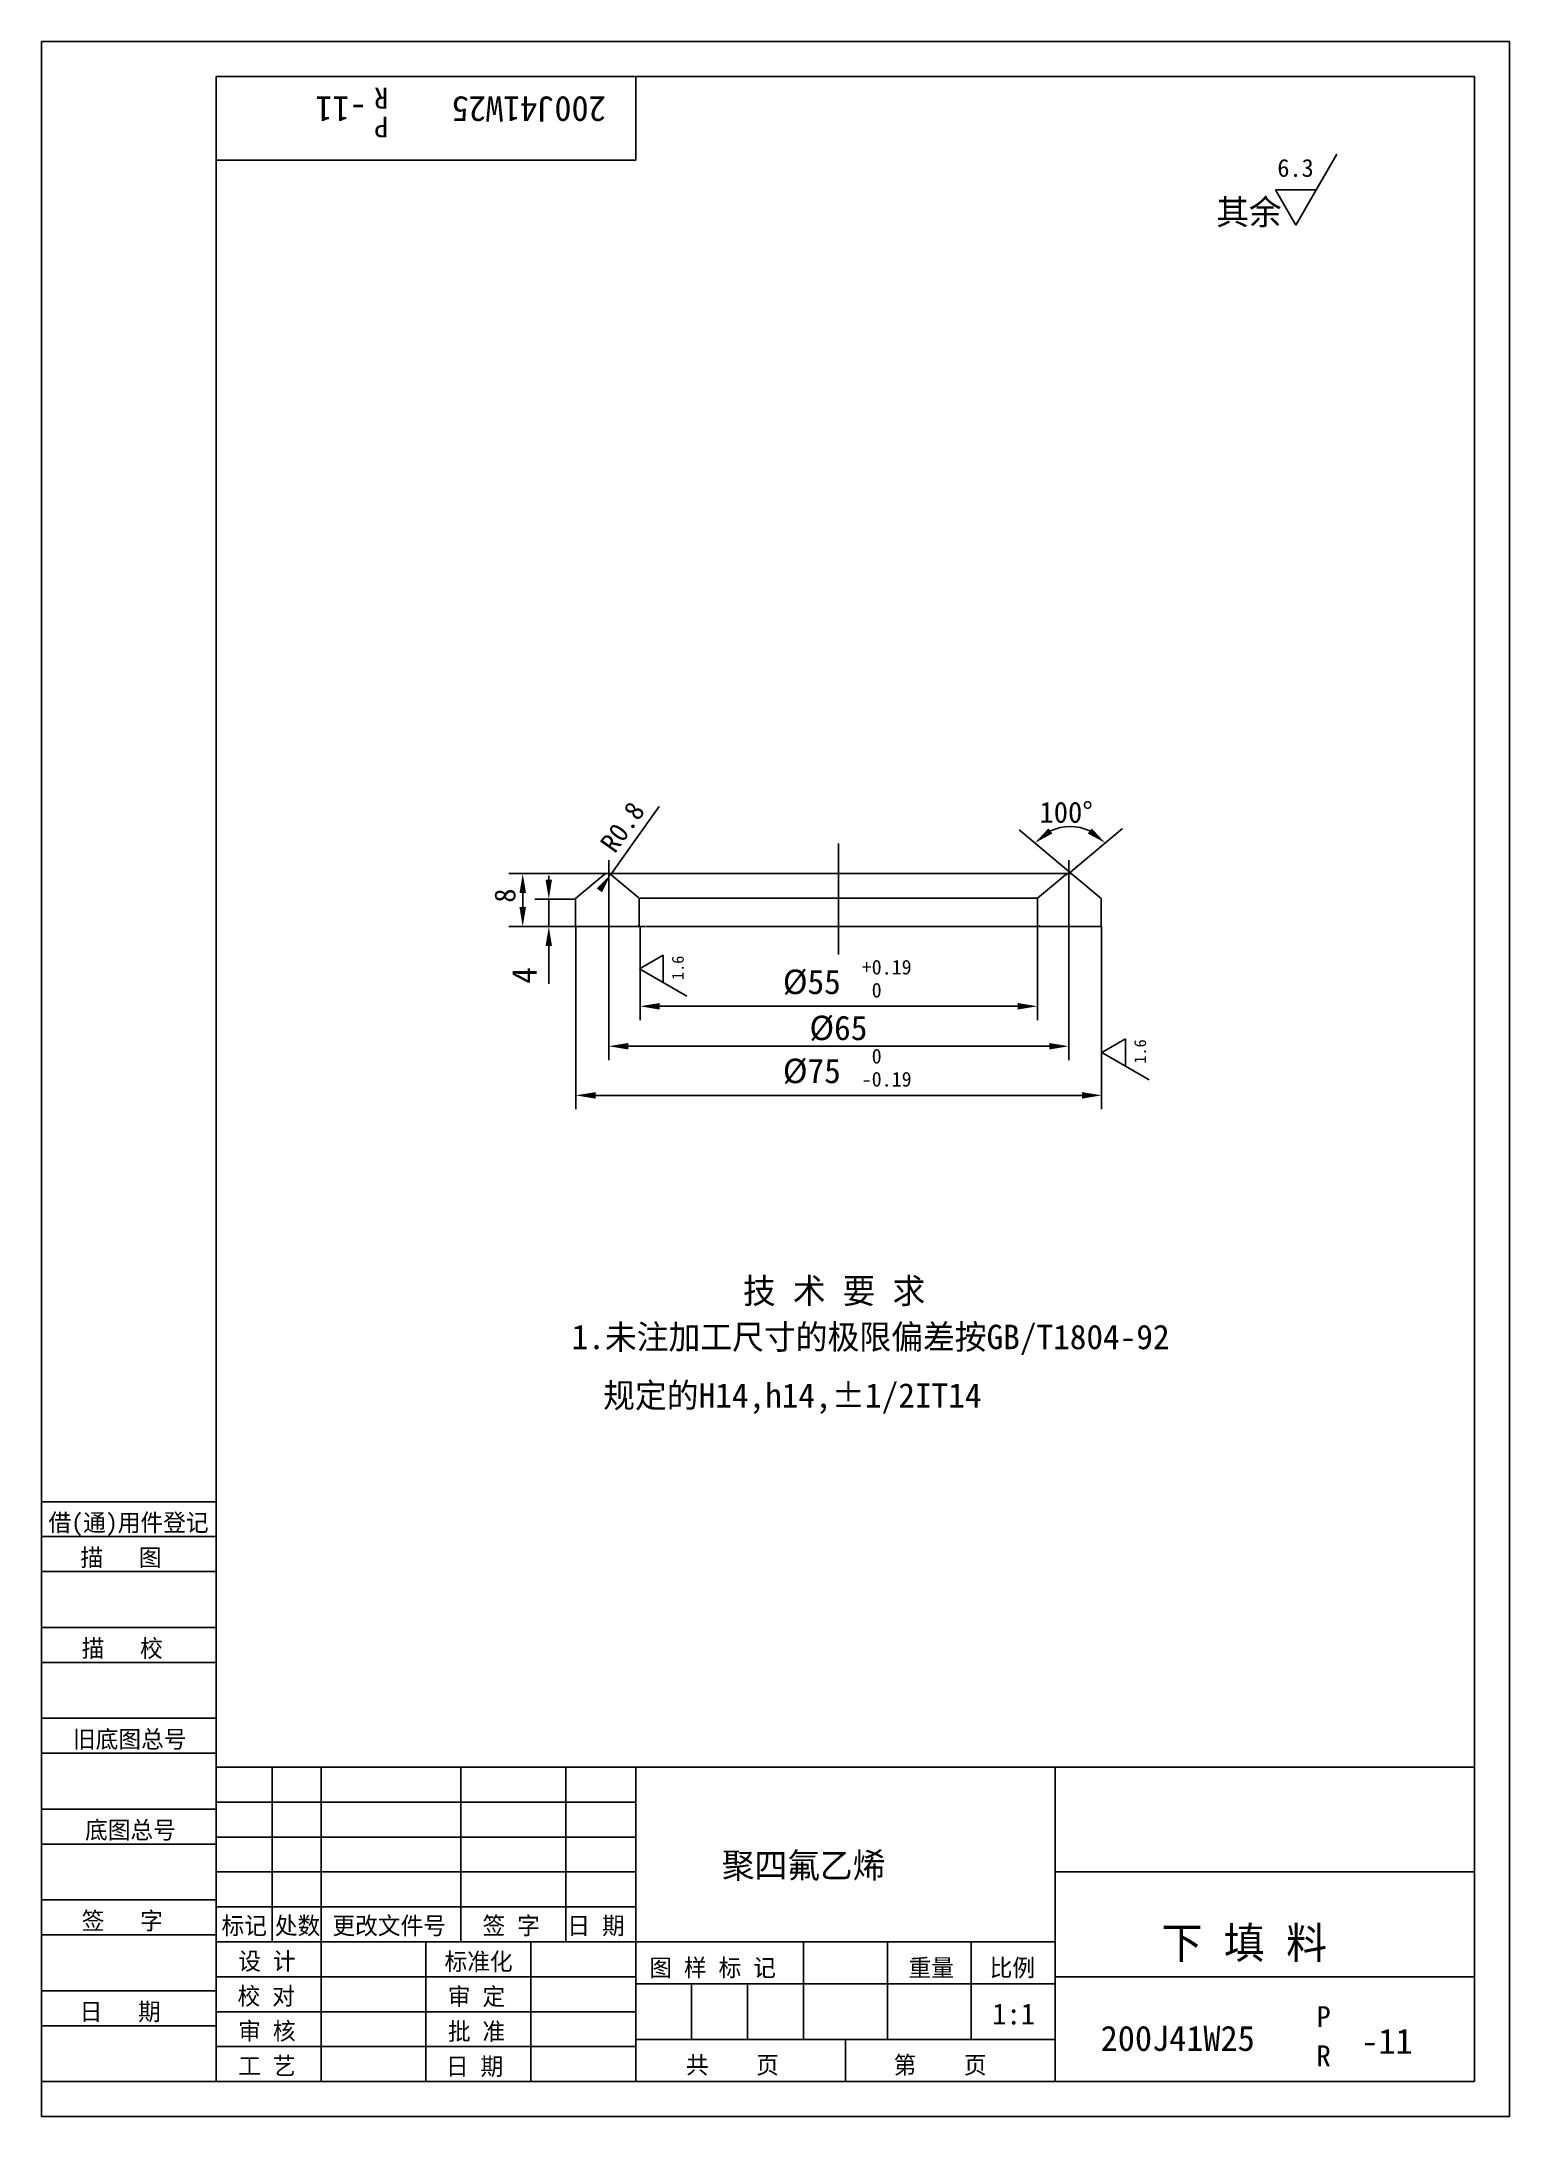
# Model space of a CAD drawing. Header units: metres. Extents: x 0 to 210, y 0 to 297.
import ezdxf

# ---------------------------------------------------------------- set-up
doc = ezdxf.new("R2010")
doc.units = ezdxf.units.M
for name, color, linetype in [('C', 6, 'Continuous'), ('D', 1, 'Continuous'), ('FL', 5, 'Continuous'), ('T', 7, 'Continuous'), ('TL', 4, 'Continuous')]:
    doc.layers.add(name, color=color, linetype=linetype)

# ---------------------------------------------------------------- blocks, each defined once
blk = doc.blocks.new('TUKUN4')
at = {"layer": 'FL'}
for p, q in [((0, 297), (0, 0)), ((210, 297), (0, 297)), ((210, 0), (210, 297)), ((0, 78), (25, 78)), ((0, 70), (25, 70)), ((0, 65), (25, 65)), ((0, 57), (25, 57)), ((0, 52), (25, 52)), ((33, 25), (33, 50)), ((40, 5), (40, 50)), ((60, 25), (60, 50)), ((75, 25), (75, 50)), ((25, 45), (85, 45)), ((0, 44), (25, 44)), ((0, 39), (25, 39)), ((25, 40), (85, 40)), ((25, 35), (85, 35)), ((0, 31), (25, 31)), ((25, 30), (85, 30)), ((0, 26), (25, 26)), ((70, 5), (70, 25)), ((0, 18), (25, 18)), ((25, 20), (85, 20)), ((25, 15), (85, 15)), ((0, 13), (25, 13)), ((25, 10), (85, 10)), ((0, 0), (210, 0))]:
    blk.add_line(p, q, dxfattribs=at)
at = {"layer": 'TL'}
for p, q in [((25, 5), (25, 292)), ((205, 292), (25, 292)), ((85, 292), (85, 280)), ((205, 5), (205, 292)), ((85, 280), (25, 280)), ((0, 88), (25, 88)), ((0, 83), (25, 83)), ((205, 50), (25, 50)), ((85, 5), (85, 50)), ((145, 5), (145, 50)), ((205, 35), (145, 35)), ((145, 25), (25, 25)), ((55, 5), (55, 25)), ((109, 11), (109, 25)), ((121, 11), (121, 25)), ((133, 11), (133, 25)), ((85, 19), (145, 19)), ((93, 11), (93, 19)), ((101, 11), (101, 19)), ((205, 20), (145, 20)), ((145, 11), (85, 11)), ((115, 5), (115, 11)), ((0, 5), (205, 5))]:
    blk.add_line(p, q, dxfattribs=at)
at = {"layer": 'T'}
for s, p in [('借(通)用件登记', (1, 83.76)), ('描   图', (5.56, 78.76)), ('描   校', (5.74, 65.76)), ('旧底图总号', (4.49, 52.76)), ('底图总号', (6.22, 39.76)), ('签   字', (5.74, 26.76)), ('标记', (25.75, 26.07)), ('处数', (33.38, 26.07)), ('更改文件号', (41.61, 26.07)), ('签 字', (63.1, 26.07)), ('日 期', (75.23, 26.07)), ('设 计', (28.14, 20.99)), ('标准化', (57.65, 20.93)), ('图 样 标 记', (86.95, 20.04)), ('重量', (124.03, 20.04)), ('比例', (135.64, 20.04)), ('校 对', (28.05, 15.99)), ('审 定', (58.13, 15.93)), ('日   期', (5.45, 13.76)), ('审 核', (28.14, 10.99)), ('批 准', (58.13, 10.93)), ('共    页', (92.18, 6.13)), ('第    页', (121.9, 6.13)), ('工 艺', (28.14, 5.99)), ('日 期', (57.84, 5.93))]:
    blk.add_text(s, height=2.5, dxfattribs=at).set_placement(p)

msp = doc.modelspace()

# ---------------------------------------------------------------- linework, layer by layer
at = {"layer": 'C'}
for p, q in [((114, 182.23), (114, 166.32)), ((81.14, 170.36), (81.14, 179.81)), ((146.97, 170.36), (146.97, 179.81))]:
    msp.add_line(p, q, dxfattribs=at)
at = {"layer": 'D'}
for p, q in [((185.32, 280.86), (179.46, 270.72)), ((179.46, 270.72), (176.54, 275.79)), ((176.54, 275.79), (182.39, 275.79)), ((84.68, 182.34), (88.35, 187.49)), ((147.54, 177.74), (139.88, 184.16)), ((146.97, 177.92), (154.63, 184.35)), ((81.43, 177.78), (84.68, 182.34)), ((80.96, 177.9), (66.84, 177.9)), ((72.57, 177.04), (72.57, 177.59)), ((79.81, 175.49), (80.97, 177.12)), ((68.84, 175.1), (68.84, 173.12)), ((76.39, 174.24), (70.57, 174.24)), ((72.57, 174.24), (72.57, 170.32)), ((70.57, 170.32), (66.84, 170.32)), ((76.39, 170.32), (70.57, 170.32)), ((76.45, 170.36), (76.45, 144.16)), ((81.14, 170.36), (81.14, 151.19)), ((85.63, 170.36), (85.63, 156.91)), ((142.46, 170.36), (142.46, 156.91)), ((146.95, 170.36), (146.95, 168.44)), ((151.65, 170.36), (151.65, 144.16)), ((72.57, 167.52), (72.57, 164.72)), ((146.95, 163.87), (146.95, 168.44)), ((72.57, 164.72), (72.57, 162.13)), ((85.56, 164.26), (88.94, 166.21)), ((92.32, 160.36), (85.56, 164.26)), ((88.94, 166.21), (88.94, 162.31)), ((146.95, 163.87), (146.95, 151.19)), ((88.43, 158.91), (139.66, 158.91)), ((83.94, 153.19), (144.15, 153.19)), ((151.7, 152.29), (155.08, 154.24)), ((158.46, 148.39), (151.7, 152.29)), ((155.08, 154.24), (155.08, 150.34)), ((79.25, 146.16), (148.85, 146.16))]:
    msp.add_line(p, q, dxfattribs=at)
msp.add_arc((147.14, 178.07), 6.57, 64.61, 115.39, dxfattribs=at)
for points in [[(144.61, 183.64), (144.04, 184.37), (142.11, 182.29)], [(150.24, 184.37), (149.67, 183.64), (152.17, 182.29)], [(68.37, 175.1), (69.31, 175.1), (68.84, 177.9)], [(72.1, 177.04), (73.03, 177.04), (72.57, 174.24)], [(80.19, 175.22), (79.43, 175.77), (81.43, 177.78)], [(68.37, 173.12), (69.31, 173.12), (68.84, 170.32)], [(72.1, 167.52), (73.03, 167.52), (72.57, 170.32)], [(88.43, 159.38), (88.43, 158.44), (85.63, 158.91)], [(139.66, 159.38), (139.66, 158.44), (142.46, 158.91)], [(83.94, 153.66), (83.94, 152.72), (81.14, 153.19)], [(144.15, 153.66), (144.15, 152.72), (146.95, 153.19)], [(79.25, 146.62), (79.25, 145.69), (76.45, 146.16)], [(148.85, 146.62), (148.85, 145.69), (151.65, 146.16)]]:
    msp.add_solid(points, dxfattribs=at)
at = {"layer": 'TL'}
for p, q in [((76.39, 174.32), (80.46, 177.74)), ((81.03, 177.92), (114, 177.92)), ((85.51, 174.36), (81.48, 177.74)), ((146.97, 177.92), (114, 177.92)), ((142.49, 174.36), (146.51, 177.74)), ((151.61, 174.32), (147.54, 177.74)), ((76.39, 170.32), (76.39, 174.32)), ((85.51, 174.36), (85.51, 170.32)), ((85.62, 174.36), (114.05, 174.36)), ((142.49, 174.36), (114.05, 174.36)), ((142.49, 174.36), (142.49, 170.32)), ((151.61, 170.32), (151.61, 174.32)), ((77.12, 170.32), (76.5, 170.32)), ((86.39, 170.32), (77.01, 170.32)), ((85.39, 170.36), (85.3, 170.47)), ((114, 170.32), (86.5, 170.32)), ((114.11, 170.32), (141.61, 170.32)), ((141.61, 170.32), (150.98, 170.32)), ((142.71, 170.36), (142.8, 170.47)), ((150.98, 170.32), (151.61, 170.32))]:
    msp.add_line(p, q, dxfattribs=at)
msp.add_lwpolyline([(81.48, 177.74, 0.36), (80.46, 177.74, 0.36)], format="xyb", dxfattribs=at)
msp.add_arc((147.03, 177.12), 0.8, 50, 130, dxfattribs=at)

# ---------------------------------------------------------------- block references
at = {"layer": 'D'}
msp.add_blockref('TUKUN4', (0, 0), dxfattribs=at)

# ---------------------------------------------------------------- texts
for s, height, rotation, p in [('-11', 3.6, 180, (46.51, 289.14)), ('R', 3, 180, (49.63, 290.37)), ('200J41W25', 3.6, 180, (80.72, 289.13)), ('P', 3, 180, (49.63, 286.26)), ('R0.8', 2.8, 54.55, (82.02, 180.66)), ('8', 3, 90, (67.79, 173.73)), ('4', 3.5, 90, (70.82, 162.13)), ('1.6', 1.7, 90, (91.87, 162.68)), ('1.6', 1.7, 90, (158.01, 150.71))]:
    msp.add_text(s, height=height, rotation=rotation, dxfattribs=at).set_placement(p)
for s, height, p in [('6.3', 2.55, (176.79, 277.63)), ('其余', 3.6, (168.05, 270.79)), ('100%%d', 3, (142.77, 185.18)), ('%%c55', 3.5, (106.05, 160.66)), ('+0.19', 2.1, (117.33, 163.46)), (' 0', 2.1, (117.33, 160.17)), ('%%c65', 3.5, (109.85, 154.07)), ('%%c75', 3.5, (106.05, 147.91)), (' 0', 2.1, (117.33, 150.71)), ('-0.19', 2.1, (117.33, 147.42)), ('技 术 要 求', 3.6, (100.35, 116.38)), ('1.未注加工尺寸的极限偏差按GB/T1804-92', 3.5, (75.83, 109.83)), ('  规定的H14,h14,%%P1/2IT14', 3.5, (75.58, 101.46)), ('聚四氟乙烯', 3.6, (97.31, 34.15)), ('下 填 料', 4.5, (160.23, 22.61)), ('1:1', 3, (136.01, 13.18)), ('P', 3, (182.39, 12.79)), ('200J41W25', 3.6, (151.52, 9.39)), ('-11', 3.6, (188.81, 8.97)), ('R', 3, (182.39, 7.18))]:
    msp.add_text(s, height=height, dxfattribs=at).set_placement(p)

doc.saveas('drawing.dxf')
